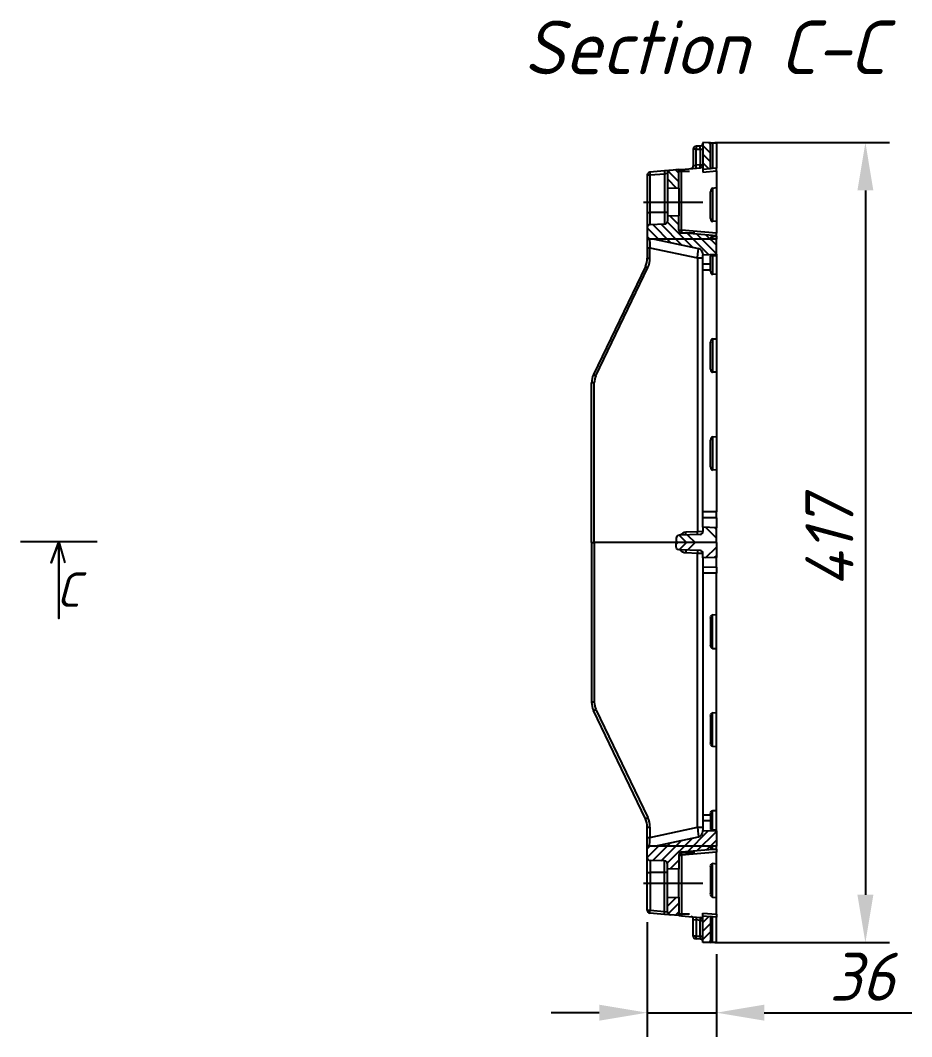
# Model space of a CAD drawing. Header units: millimetres. Extents: x 29006 to 29645, y 5570 to 5801.
# Drawn here: x 29565.2 to 29611.7, y 5715.3 to 5768.3 of the extents above; entities that cross this region are included whole.
import ezdxf

# ---------------------------------------------------------------- set-up
doc = ezdxf.new("R2010")
doc.units = ezdxf.units.MM
doc.styles.add('GOST-2.304_Type-B_italic', font='')
doc.styles.get('GOST-2.304_Type-B_italic').set_extended_font_data('GOST Common', italic=True)
doc.dimstyles.new('ISO-25', dxfattribs={"dimtxt": 2.5, "dimasz": 2.5, "dimexe": 1.25, "dimexo": 0.625, "dimtad": 1, "dimtoh": 1, "dimtxsty": 'GOST-2.304_Type-B_italic', "dimcen": 2.5, "dimadec": 0, "dimazin": 0, "dimtfac": 1, "dimtmove": 0, "dimatfit": 3, "dimfxl": 1, "dimarcsym": 0})

# ---------------------------------------------------------------- blocks, each defined once
blk = doc.blocks.new('*D22')
at = {"color": 0, "lineweight": -2, "transparency": 16777216}
for p, q in [((29601.421, 5761.887), (29610.513, 5761.887)), ((29609.263, 5759.387), (29609.263, 5722.687)), ((29601.421, 5720.187), (29610.513, 5720.187))]:
    blk.add_line(p, q, dxfattribs=at)
at = {"color": 0, "transparency": 16777216}
for points in [[(29608.846, 5759.387), (29609.679, 5759.387), (29609.263, 5761.887)], [(29608.846, 5722.687), (29609.679, 5722.687), (29609.263, 5720.187)]]:
    blk.add_solid(points, dxfattribs=at)
at = {"layer": 'Defpoints', "color": 0, "transparency": 16777216}
for p in [(29600.796, 5761.887), (29600.796, 5720.187), (29609.263, 5720.187)]:
    blk.add_point(p, dxfattribs=at)
at = {"color": 0, "transparency": 16777216, "insert": (29607.388, 5741.037), "char_height": 2.5, "attachment_point": 5, "rotation": 90, "style": 'GOST-2.304_Type-B_italic'}
blk.add_mtext('417', dxfattribs=at)
blk = doc.blocks.new('*D43')
at = {"color": 0, "lineweight": -2, "transparency": 16777216}
for p, q in [((29597.896, 5721.253), (29597.896, 5715.286)), ((29601.496, 5719.586), (29601.496, 5715.286)), ((29595.396, 5716.536), (29592.896, 5716.536)), ((29597.896, 5716.536), (29601.496, 5716.536)), ((29603.996, 5716.536), (29611.674, 5716.536))]:
    blk.add_line(p, q, dxfattribs=at)
at = {"color": 0, "transparency": 16777216}
for points in [[(29595.396, 5716.953), (29595.396, 5716.12), (29597.896, 5716.536)], [(29603.996, 5716.953), (29603.996, 5716.12), (29601.496, 5716.536)]]:
    blk.add_solid(points, dxfattribs=at)
at = {"layer": 'Defpoints', "color": 0, "transparency": 16777216}
for p in [(29597.896, 5721.878), (29601.496, 5720.211), (29601.496, 5716.536)]:
    blk.add_point(p, dxfattribs=at)
at = {"color": 0, "transparency": 16777216, "insert": (29609.085, 5718.411), "char_height": 2.5, "attachment_point": 5, "style": 'GOST-2.304_Type-B_italic'}
blk.add_mtext('36', dxfattribs=at)

msp = doc.modelspace()

# ---------------------------------------------------------------- linework, layer by layer
at = {"color": 0}
for p, q in [((29600.44, 5761.542), (29600.296, 5761.542)), ((29600.296, 5761.542), (29600.296, 5760.68)), ((29600.651, 5761.699), (29600.44, 5761.692)), ((29600.44, 5761.542), (29600.651, 5761.549)), ((29600.44, 5760.706), (29600.44, 5761.542)), ((29600.651, 5761.549), (29600.796, 5761.549)), ((29600.651, 5761.549), (29600.651, 5760.724)), ((29601.196, 5761.873), (29600.796, 5761.887)), ((29600.796, 5761.887), (29600.796, 5760.496)), ((29601.196, 5760.539), (29601.196, 5761.873)), ((29601.196, 5761.873), (29601.296, 5761.869)), ((29601.296, 5761.869), (29601.496, 5761.862)), ((29601.296, 5761.869), (29601.296, 5760.54)), ((29601.496, 5761.862), (29601.496, 5760.557)), ((29598.793, 5760.411), (29598.032, 5760.345)), ((29599.082, 5760.437), (29598.793, 5760.411)), ((29599.546, 5760.477), (29599.082, 5760.437)), ((29599.546, 5760.477), (29599.682, 5760.489)), ((29599.546, 5759.512), (29599.546, 5760.477)), ((29599.546, 5760.387), (29600.099, 5760.387)), ((29599.682, 5760.489), (29600.659, 5760.575)), ((29599.682, 5757.324), (29599.682, 5760.489)), ((29600.296, 5760.68), (29600.44, 5760.706)), ((29600.651, 5760.724), (29600.44, 5760.706)), ((29600.651, 5760.724), (29600.796, 5760.724)), ((29600.796, 5760.496), (29601.196, 5760.531)), ((29600.796, 5760.496), (29600.796, 5760.347)), ((29600.796, 5760.347), (29601.496, 5760.408)), ((29601.296, 5760.54), (29601.196, 5760.531)), ((29601.496, 5760.557), (29601.296, 5760.54)), ((29601.496, 5760.408), (29601.496, 5760.557)), ((29601.496, 5760.408), (29601.496, 5759.537)), ((29597.896, 5760.195), (29597.896, 5758.237)), ((29597.896, 5760.195), (29598.04, 5760.195)), ((29598.04, 5760.195), (29598.801, 5760.262)), ((29598.04, 5758.237), (29598.04, 5760.195)), ((29598.801, 5760.262), (29598.946, 5760.287)), ((29598.801, 5760.262), (29598.801, 5758.237)), ((29598.946, 5760.287), (29598.946, 5759.533)), ((29598.946, 5759.533), (29599.546, 5759.512)), ((29598.946, 5759.533), (29598.946, 5758.041)), ((29599.546, 5759.512), (29599.546, 5758.062)), ((29601.296, 5759.512), (29601.496, 5759.537)), ((29601.296, 5759.512), (29601.296, 5757.768)), ((29601.496, 5759.537), (29601.496, 5757.793)), ((29601.196, 5757.93), (29601.196, 5759.325)), ((29597.896, 5758.237), (29597.896, 5757.455)), ((29597.896, 5758.237), (29598.04, 5758.237)), ((29598.801, 5758.237), (29598.04, 5758.237)), ((29598.04, 5757.605), (29598.04, 5758.237)), ((29598.801, 5758.237), (29598.801, 5757.632)), ((29598.946, 5758.237), (29598.801, 5758.237)), ((29599.546, 5758.062), (29598.946, 5758.041)), ((29598.946, 5758.041), (29598.946, 5757.781)), ((29599.546, 5757.324), (29599.546, 5758.062)), ((29601.496, 5757.793), (29601.296, 5757.768)), ((29601.496, 5757.793), (29601.496, 5757.165)), ((29597.896, 5757.455), (29597.896, 5756.855)), ((29598.801, 5757.632), (29598.04, 5757.605)), ((29599.546, 5757.324), (29599.682, 5757.324)), ((29601.496, 5757.165), (29599.682, 5757.324)), ((29601.196, 5756.855), (29597.896, 5756.855)), ((29597.896, 5756.855), (29597.896, 5756.401)), ((29598.279, 5756.855), (29600.558, 5756.371)), ((29599.546, 5757.187), (29600.381, 5757.187)), ((29601.496, 5757.016), (29599.682, 5757.175)), ((29601.296, 5756.855), (29601.196, 5756.855)), ((29601.296, 5757.008), (29601.496, 5757.008)), ((29601.296, 5757.008), (29601.296, 5756.855)), ((29601.496, 5756.855), (29601.296, 5756.855)), ((29601.496, 5757.016), (29601.496, 5757.165)), ((29601.496, 5757.008), (29601.496, 5757.016)), ((29601.496, 5757.008), (29601.496, 5756.855)), ((29601.496, 5756.061), (29601.496, 5756.855)), ((29597.896, 5756.401), (29597.896, 5755.864)), ((29597.896, 5756.401), (29598.038, 5756.401)), ((29598.038, 5755.864), (29598.038, 5756.401)), ((29598.038, 5756.401), (29600.511, 5755.875)), ((29597.896, 5755.864), (29598.038, 5755.864)), ((29600.511, 5755.875), (29600.796, 5755.875)), ((29600.511, 5755.875), (29600.511, 5741.601)), ((29600.796, 5756.077), (29600.796, 5756.037)), ((29600.796, 5756.037), (29601.496, 5756.061)), ((29600.796, 5755.54), (29600.796, 5756.037)), ((29601.196, 5755.546), (29601.196, 5755.956)), ((29601.296, 5756.001), (29601.496, 5756.007)), ((29601.296, 5756.001), (29601.296, 5755.01)), ((29601.496, 5756.061), (29601.496, 5756.007)), ((29601.496, 5756.007), (29601.496, 5755.02)), ((29597.797, 5755.432), (29595.094, 5749.792)), ((29595.221, 5749.727), (29597.925, 5755.367)), ((29601.196, 5755.237), (29600.789, 5755.237)), ((29600.789, 5742.637), (29600.789, 5755.237)), ((29601.196, 5755.546), (29600.796, 5755.54)), ((29601.196, 5755.237), (29601.196, 5755.546)), ((29601.196, 5755.179), (29601.196, 5755.237)), ((29601.496, 5755.02), (29601.296, 5755.01)), ((29601.496, 5755.02), (29601.496, 5751.663)), ((29601.196, 5750.079), (29601.196, 5751.474)), ((29601.296, 5751.653), (29601.496, 5751.663)), ((29601.296, 5751.653), (29601.296, 5749.91)), ((29601.496, 5751.663), (29601.496, 5749.92)), ((29601.496, 5749.92), (29601.296, 5749.91)), ((29601.496, 5749.92), (29601.496, 5746.563)), ((29595.138, 5749.359), (29594.996, 5749.359)), ((29594.996, 5741.037), (29594.996, 5749.359)), ((29595.138, 5741.037), (29595.138, 5749.359)), ((29601.196, 5744.979), (29601.196, 5746.374)), ((29601.296, 5746.553), (29601.496, 5746.563)), ((29601.296, 5746.553), (29601.296, 5744.81)), ((29601.496, 5746.563), (29601.496, 5744.82)), ((29601.496, 5744.82), (29601.296, 5744.81)), ((29601.496, 5744.82), (29601.496, 5742.637)), ((29601.496, 5742.637), (29600.789, 5742.637)), ((29601.496, 5742.324), (29601.496, 5742.637)), ((29600.796, 5741.837), (29600.796, 5742.333)), ((29601.496, 5742.324), (29600.796, 5742.333)), ((29601.496, 5742.324), (29601.496, 5741.812)), ((29600.651, 5741.456), (29599.553, 5741.416)), ((29600.511, 5741.601), (29599.903, 5741.579)), ((29600.796, 5741.606), (29600.511, 5741.601)), ((29601.496, 5741.812), (29600.796, 5741.837)), ((29600.796, 5741.837), (29600.796, 5741.606)), ((29601.496, 5741.037), (29601.496, 5741.812)), ((29594.996, 5741.037), (29595.138, 5741.037)), ((29594.996, 5741.037), (29595.138, 5741.037)), ((29594.996, 5741.037), (29594.996, 5732.714)), ((29599.402, 5741.037), (29595.138, 5741.037)), ((29599.402, 5741.037), (29595.138, 5741.037)), ((29595.138, 5741.037), (29595.138, 5732.714)), ((29599.402, 5741.266), (29599.402, 5741.037)), ((29601.496, 5741.037), (29599.402, 5741.037)), ((29601.496, 5741.037), (29599.402, 5741.037)), ((29599.402, 5740.807), (29599.402, 5741.037)), ((29601.496, 5741.037), (29601.496, 5740.261)), ((29600.651, 5740.617), (29599.553, 5740.657)), ((29600.511, 5740.472), (29599.903, 5740.494)), ((29600.511, 5726.198), (29600.511, 5740.472)), ((29600.796, 5740.467), (29600.511, 5740.472)), ((29600.796, 5740.237), (29600.796, 5740.467)), ((29601.496, 5740.261), (29600.796, 5740.237)), ((29601.496, 5739.75), (29601.496, 5740.261)), ((29600.796, 5740.237), (29600.796, 5739.74)), ((29601.496, 5739.75), (29600.796, 5739.74)), ((29601.496, 5739.75), (29601.496, 5739.437)), ((29600.789, 5739.437), (29600.789, 5726.837)), ((29601.496, 5739.437), (29600.789, 5739.437)), ((29601.496, 5737.253), (29601.496, 5739.437)), ((29601.196, 5737.094), (29601.196, 5735.699)), ((29601.296, 5735.52), (29601.296, 5737.263)), ((29601.496, 5737.253), (29601.296, 5737.263)), ((29601.496, 5735.51), (29601.496, 5737.253)), ((29601.296, 5735.52), (29601.496, 5735.51)), ((29601.496, 5732.153), (29601.496, 5735.51)), ((29595.138, 5732.714), (29594.996, 5732.714)), ((29595.221, 5732.346), (29597.925, 5726.706)), ((29597.797, 5726.642), (29595.094, 5732.282)), ((29601.196, 5731.994), (29601.196, 5730.599)), ((29601.296, 5730.42), (29601.296, 5732.163)), ((29601.496, 5732.153), (29601.296, 5732.163)), ((29601.496, 5730.41), (29601.496, 5732.153)), ((29601.296, 5730.42), (29601.496, 5730.41)), ((29601.496, 5727.054), (29601.496, 5730.41)), ((29601.296, 5726.073), (29601.296, 5727.064)), ((29601.496, 5727.054), (29601.296, 5727.064)), ((29601.496, 5726.067), (29601.496, 5727.054)), ((29601.196, 5726.837), (29600.789, 5726.837)), ((29601.196, 5726.528), (29600.796, 5726.533)), ((29600.796, 5726.533), (29600.796, 5726.037)), ((29601.196, 5726.894), (29601.196, 5726.837)), ((29601.196, 5726.837), (29601.196, 5726.528)), ((29601.196, 5726.528), (29601.196, 5726.117)), ((29597.896, 5725.673), (29597.896, 5726.209)), ((29597.896, 5726.209), (29598.038, 5726.209)), ((29598.038, 5726.209), (29598.038, 5725.673)), ((29598.038, 5725.673), (29600.511, 5726.198)), ((29600.511, 5726.198), (29600.796, 5726.198)), ((29600.796, 5725.996), (29600.796, 5726.037)), ((29600.796, 5726.037), (29601.496, 5726.012)), ((29601.296, 5726.073), (29601.496, 5726.067)), ((29601.496, 5726.012), (29601.496, 5726.067)), ((29601.496, 5726.012), (29601.496, 5725.218)), ((29597.896, 5725.218), (29597.896, 5725.673)), ((29597.896, 5725.673), (29598.038, 5725.673)), ((29598.279, 5725.218), (29600.558, 5725.702)), ((29601.196, 5725.218), (29597.896, 5725.218)), ((29597.896, 5724.618), (29597.896, 5725.218)), ((29601.496, 5725.057), (29599.682, 5724.899)), ((29601.496, 5724.908), (29599.682, 5724.749)), ((29601.296, 5725.218), (29601.196, 5725.218)), ((29601.496, 5725.218), (29601.296, 5725.218)), ((29601.296, 5725.065), (29601.296, 5725.218)), ((29601.296, 5725.065), (29601.496, 5725.065)), ((29601.496, 5725.065), (29601.496, 5725.218)), ((29601.496, 5725.065), (29601.496, 5725.057)), ((29601.496, 5725.057), (29601.496, 5724.908)), ((29601.496, 5724.28), (29601.496, 5724.908)), ((29597.896, 5723.837), (29597.896, 5724.618)), ((29598.801, 5724.442), (29598.04, 5724.468)), ((29598.04, 5724.468), (29598.04, 5723.837)), ((29598.801, 5723.837), (29598.801, 5724.442)), ((29599.546, 5724.887), (29600.381, 5724.887)), ((29599.546, 5724.749), (29599.546, 5724.012)), ((29599.546, 5724.749), (29599.682, 5724.749)), ((29599.682, 5724.749), (29599.682, 5721.584)), ((29597.896, 5721.878), (29597.896, 5723.837)), ((29597.896, 5723.837), (29598.04, 5723.837)), ((29598.801, 5723.837), (29598.04, 5723.837)), ((29598.04, 5723.837), (29598.04, 5721.878)), ((29598.801, 5721.811), (29598.801, 5723.837)), ((29598.946, 5723.837), (29598.801, 5723.837)), ((29598.946, 5724.033), (29598.946, 5724.292)), ((29599.546, 5724.012), (29598.946, 5724.033)), ((29598.946, 5722.541), (29598.946, 5724.033)), ((29599.546, 5722.562), (29599.546, 5724.012)), ((29601.196, 5724.143), (29601.196, 5722.749)), ((29601.296, 5722.562), (29601.296, 5724.305)), ((29601.496, 5724.28), (29601.296, 5724.305)), ((29601.496, 5722.537), (29601.496, 5724.28)), ((29598.946, 5722.541), (29599.546, 5722.562)), ((29598.946, 5721.786), (29598.946, 5722.541)), ((29599.546, 5722.562), (29599.546, 5721.596)), ((29601.296, 5722.562), (29601.496, 5722.537)), ((29601.496, 5721.665), (29601.496, 5722.537)), ((29597.896, 5721.878), (29598.04, 5721.878)), ((29598.793, 5721.662), (29598.032, 5721.728)), ((29598.04, 5721.878), (29598.801, 5721.811)), ((29598.801, 5721.811), (29598.946, 5721.786)), ((29600.796, 5721.727), (29601.496, 5721.665)), ((29600.796, 5721.577), (29600.796, 5721.727)), ((29599.082, 5721.636), (29598.793, 5721.662)), ((29599.546, 5721.596), (29599.082, 5721.636)), ((29599.546, 5721.687), (29600.099, 5721.687)), ((29599.546, 5721.596), (29599.682, 5721.584)), ((29599.682, 5721.584), (29600.659, 5721.499)), ((29600.296, 5721.393), (29600.44, 5721.368)), ((29600.296, 5720.531), (29600.296, 5721.393)), ((29600.651, 5721.349), (29600.44, 5721.368)), ((29600.44, 5721.368), (29600.44, 5720.531)), ((29600.651, 5721.349), (29600.796, 5721.349)), ((29600.651, 5720.524), (29600.651, 5721.349)), ((29600.796, 5720.187), (29600.796, 5721.577)), ((29600.796, 5721.577), (29601.196, 5721.542)), ((29601.296, 5721.533), (29601.196, 5721.542)), ((29601.196, 5721.535), (29601.196, 5720.201)), ((29601.296, 5720.204), (29601.296, 5721.533)), ((29601.496, 5721.516), (29601.296, 5721.533)), ((29601.496, 5721.665), (29601.496, 5721.516)), ((29601.496, 5720.211), (29601.496, 5721.516)), ((29600.44, 5720.531), (29600.296, 5720.531)), ((29600.44, 5720.531), (29600.651, 5720.524)), ((29600.651, 5720.374), (29600.44, 5720.382)), ((29600.651, 5720.524), (29600.796, 5720.524)), ((29601.196, 5720.201), (29600.796, 5720.187)), ((29601.196, 5720.201), (29601.296, 5720.204)), ((29601.296, 5720.204), (29601.496, 5720.211))]:
    msp.add_line(p, q, dxfattribs=at)
at = {"color": 0, "linetype": 'Continuous'}
for p, q in [((29600.796, 5761.73), (29601.196, 5761.33)), ((29601.098, 5761.876), (29601.196, 5761.779)), ((29600.796, 5761.281), (29601.196, 5760.881)), ((29598.989, 5760.393), (29599.546, 5759.837)), ((29599.37, 5760.462), (29599.546, 5760.286)), ((29600.796, 5760.832), (29601.104, 5760.523)), ((29598.946, 5759.988), (29599.417, 5759.516)), ((29598.946, 5759.539), (29598.952, 5759.532)), ((29597.696, 5758.787), (29598.946, 5758.787)), ((29598.946, 5758.787), (29599.546, 5758.787)), ((29599.546, 5758.787), (29600.796, 5758.787)), ((29598.941, 5757.747), (29600.253, 5756.436)), ((29599.092, 5758.046), (29599.546, 5757.592)), ((29599.525, 5758.061), (29599.546, 5758.041)), ((29597.896, 5757.446), (29598.542, 5756.799)), ((29598.18, 5757.61), (29599.112, 5756.678)), ((29598.614, 5757.625), (29599.683, 5756.557)), ((29597.896, 5756.997), (29598.037, 5756.855)), ((29599.99, 5757.148), (29601.09, 5756.047)), ((29600.482, 5757.105), (29601.496, 5756.091)), ((29600.974, 5757.062), (29601.496, 5756.54)), ((29601.466, 5757.019), (29601.477, 5757.008)), ((29599.556, 5741.416), (29599.936, 5741.037)), ((29599.99, 5741.432), (29600.385, 5741.037)), ((29600.937, 5741.832), (29601.496, 5741.273)), ((29601.403, 5741.815), (29601.496, 5741.722)), ((29599.402, 5741.122), (29599.487, 5741.037)), ((29599.402, 5740.951), (29599.487, 5741.037)), ((29599.556, 5740.657), (29599.936, 5741.037)), ((29599.99, 5740.641), (29600.385, 5741.037)), ((29600.937, 5740.242), (29601.496, 5740.8)), ((29601.403, 5740.258), (29601.496, 5740.351)), ((29599.99, 5724.925), (29601.09, 5726.026)), ((29600.482, 5724.968), (29601.496, 5725.982)), ((29598.614, 5724.448), (29599.683, 5725.516)), ((29598.941, 5724.326), (29600.253, 5725.638)), ((29600.974, 5725.012), (29601.496, 5725.533)), ((29597.896, 5724.627), (29598.542, 5725.274)), ((29597.896, 5725.076), (29598.037, 5725.218)), ((29598.18, 5724.463), (29599.112, 5725.395)), ((29601.466, 5725.055), (29601.477, 5725.065)), ((29599.092, 5724.027), (29599.546, 5724.481)), ((29599.525, 5724.012), (29599.546, 5724.032)), ((29597.696, 5723.287), (29598.946, 5723.287)), ((29598.946, 5723.287), (29599.546, 5723.287)), ((29599.546, 5723.287), (29600.796, 5723.287)), ((29598.946, 5722.085), (29599.417, 5722.557)), ((29598.946, 5722.534), (29598.952, 5722.541)), ((29598.989, 5721.68), (29599.546, 5722.236)), ((29599.37, 5721.611), (29599.546, 5721.787)), ((29600.796, 5721.241), (29601.104, 5721.55)), ((29600.796, 5720.792), (29601.196, 5721.192)), ((29600.796, 5720.343), (29601.196, 5720.743)), ((29601.098, 5720.197), (29601.196, 5720.294))]:
    msp.add_line(p, q, dxfattribs=at)
at = {"color": 0, "flags": 128}
for points in [[(29601.196, 5755.956), (29601.196, 5755.959), (29601.196, 5755.962), (29601.197, 5755.965), (29601.199, 5755.968), (29601.201, 5755.97), (29601.203, 5755.973), (29601.206, 5755.976), (29601.209, 5755.978), (29601.212, 5755.981), (29601.216, 5755.983), (29601.22, 5755.985), (29601.225, 5755.987), (29601.229, 5755.989), (29601.234, 5755.991), (29601.24, 5755.993), (29601.245, 5755.994), (29601.251, 5755.995), (29601.257, 5755.997), (29601.263, 5755.998), (29601.27, 5755.999), (29601.276, 5755.999), (29601.283, 5756), (29601.289, 5756), (29601.296, 5756.001)], [(29600.789, 5755.237), (29600.79, 5755.249), (29600.79, 5755.261), (29600.79, 5755.274), (29600.79, 5755.287), (29600.79, 5755.299), (29600.79, 5755.312), (29600.791, 5755.325), (29600.791, 5755.338), (29600.791, 5755.35), (29600.791, 5755.363), (29600.792, 5755.376), (29600.792, 5755.389), (29600.793, 5755.402), (29600.793, 5755.415), (29600.793, 5755.428), (29600.794, 5755.44), (29600.794, 5755.453), (29600.794, 5755.466), (29600.795, 5755.479), (29600.795, 5755.491), (29600.795, 5755.504), (29600.795, 5755.516), (29600.795, 5755.528), (29600.796, 5755.54)], [(29600.796, 5742.333), (29600.795, 5742.345), (29600.795, 5742.357), (29600.795, 5742.37), (29600.795, 5742.382), (29600.795, 5742.395), (29600.794, 5742.407), (29600.794, 5742.42), (29600.794, 5742.433), (29600.793, 5742.446), (29600.793, 5742.458), (29600.793, 5742.471), (29600.792, 5742.484), (29600.792, 5742.497), (29600.791, 5742.51), (29600.791, 5742.523), (29600.791, 5742.536), (29600.791, 5742.548), (29600.79, 5742.561), (29600.79, 5742.574), (29600.79, 5742.587), (29600.79, 5742.599), (29600.79, 5742.612), (29600.79, 5742.624), (29600.789, 5742.637)], [(29600.796, 5739.74), (29600.795, 5739.728), (29600.795, 5739.716), (29600.795, 5739.704), (29600.795, 5739.691), (29600.795, 5739.679), (29600.794, 5739.666), (29600.794, 5739.653), (29600.794, 5739.64), (29600.793, 5739.628), (29600.793, 5739.615), (29600.793, 5739.602), (29600.792, 5739.589), (29600.792, 5739.576), (29600.791, 5739.563), (29600.791, 5739.55), (29600.791, 5739.538), (29600.791, 5739.525), (29600.79, 5739.512), (29600.79, 5739.499), (29600.79, 5739.487), (29600.79, 5739.474), (29600.79, 5739.461), (29600.79, 5739.449), (29600.789, 5739.437)], [(29600.789, 5726.837), (29600.79, 5726.824), (29600.79, 5726.812), (29600.79, 5726.799), (29600.79, 5726.787), (29600.79, 5726.774), (29600.79, 5726.761), (29600.791, 5726.748), (29600.791, 5726.736), (29600.791, 5726.723), (29600.791, 5726.71), (29600.792, 5726.697), (29600.792, 5726.684), (29600.793, 5726.671), (29600.793, 5726.658), (29600.793, 5726.646), (29600.794, 5726.633), (29600.794, 5726.62), (29600.794, 5726.607), (29600.795, 5726.595), (29600.795, 5726.582), (29600.795, 5726.57), (29600.795, 5726.557), (29600.795, 5726.545), (29600.796, 5726.533)], [(29601.196, 5726.117), (29601.196, 5726.115), (29601.196, 5726.112), (29601.197, 5726.109), (29601.199, 5726.106), (29601.201, 5726.103), (29601.203, 5726.1), (29601.206, 5726.097), (29601.209, 5726.095), (29601.212, 5726.092), (29601.216, 5726.09), (29601.22, 5726.088), (29601.225, 5726.086), (29601.229, 5726.084), (29601.234, 5726.082), (29601.24, 5726.081), (29601.245, 5726.079), (29601.251, 5726.078), (29601.257, 5726.077), (29601.263, 5726.075), (29601.27, 5726.075), (29601.276, 5726.074), (29601.283, 5726.073), (29601.289, 5726.073), (29601.296, 5726.073)]]:
    msp.add_lwpolyline(points, dxfattribs=at)
at = {"color": 0, "linetype": 'ByBlock'}
for points in [[(29569.23, 5741.075), (29565.23, 5741.075)], [(29569.23, 5741.075), (29567.23, 5741.075), (29567.23, 5737.075), (29567.23, 5741.075), (29566.844, 5739.985), (29567.23, 5741.075), (29567.555, 5739.985)]]:
    msp.add_lwpolyline(points, dxfattribs=at)
at = {"color": 0}
for centre, radius, start, end in [((29600.446, 5761.542), 0.15, 92, 180), ((29600.646, 5761.849), 0.15, 272, 0), ((29599.096, 5760.287), 0.15, 95, 180), ((29600.146, 5760.68), 0.15, 275, 0), ((29600.646, 5760.724), 0.15, 275, 0), ((29598.046, 5760.195), 0.15, 95, 180), ((29598.796, 5757.781), 0.15, 272, 0), ((29598.046, 5757.455), 0.15, 92, 180), ((29599.696, 5757.324), 0.15, 180, 265), ((29600.496, 5756.077), 0.3, 0, 78), ((29596.896, 5755.864), 1, 334.3898, 0), ((29596.888, 5755.864), 1.15, 334.3898, 0), ((29595.996, 5749.359), 1, 154.3898, 180), ((29595.988, 5749.359), 0.85, 154.3898, 180), ((29600.646, 5741.606), 0.15, 272.0862, 0), ((29600.646, 5740.467), 0.15, 0, 87.9138), ((29595.996, 5732.714), 1, 180, 205.6102), ((29595.988, 5732.714), 0.85, 180, 205.6102), ((29596.896, 5726.209), 1, 0, 25.6102), ((29596.888, 5726.209), 1.15, 0, 25.6102), ((29600.496, 5725.996), 0.3, 282, 0), ((29599.696, 5724.749), 0.15, 95, 180), ((29598.046, 5724.618), 0.15, 180, 268), ((29598.796, 5724.292), 0.15, 0, 88), ((29598.046, 5721.878), 0.15, 180, 265), ((29599.096, 5721.786), 0.15, 180, 265), ((29600.146, 5721.393), 0.15, 0, 85), ((29600.646, 5721.349), 0.15, 0, 85), ((29600.446, 5720.531), 0.15, 180, 268), ((29600.646, 5720.224), 0.15, 0, 88)]:
    msp.add_arc(centre, radius, start, end, dxfattribs=at)
for centre, major_axis, ratio, start_param, end_param in [((29600.446, 5761.542), (-0.005, 0.15), 0.034878, 0, 1.569578), ((29600.646, 5761.549), (-0.005, -0.15), 0.034709, 1.574441, 3.14402), ((29598.806, 5760.262), (-0.013, 0.149), 0.034767, 0, 1.567755), ((29600.435, 5760.706), (0.013, -0.149), 0.034767, 0, 1.567755), ((29600.646, 5760.724), (0.013, -0.149), 0.034767, 0, 1.567755), ((29601.296, 5760.539), (0, 0.174), 0.573576, 1.570796, 1.614776), ((29598.046, 5760.195), (-0.013, 0.149), 0.034767, 0, 1.567755), ((29601.296, 5759.337), (0.011, 0.175), 0.569235, 0.10601, 1.676807), ((29601.296, 5757.942), (0.011, 0.175), 0.569235, 1.676807, 3.247603), ((29599.696, 5757.324), (-0.013, -0.149), 0.086827, 4.719985, 6.283185), ((29598.046, 5756.394), (-0.031, 0.518), 0.014083, 0.469564, 1.556164), ((29601.296, 5756.834), (0, 0.174), 0.573576, 0, 1.446389), ((29600.496, 5755.873), (0.062, 0.498), 0.0301, 4.720567, 6.280624), ((29597.933, 5755.367), (-0.135, 0.065), 0.022352, 0, 1.524199), ((29601.296, 5755.184), (0.004, 0.174), 0.572878, 1.613376, 3.184172), ((29601.296, 5751.479), (0.004, 0.174), 0.572878, 0.042579, 1.613376), ((29595.229, 5749.727), (-0.135, 0.065), 0.022352, 0, 1.524199), ((29601.296, 5750.084), (0.004, 0.174), 0.572878, 1.613376, 3.184172), ((29601.296, 5746.379), (0.004, 0.174), 0.572878, 0.042579, 1.613376), ((29601.296, 5744.984), (0.004, 0.174), 0.572878, 1.613376, 3.184172), ((29599.558, 5741.266), (-0.156, -0.006), 0.958598, 4.712389, 6.248281), ((29599.913, 5741.279), (-0.308, -0.014), 0.973312, 4.702207, 5.748319), ((29599.895, 5741.579), (0.005, -0.15), 0.051621, 0, 1.568916), ((29600.503, 5741.601), (0.005, -0.15), 0.051621, 0, 1.568916)]:
    msp.add_ellipse(centre, major_axis=major_axis, ratio=ratio, start_param=start_param, end_param=end_param, dxfattribs=at)
at = {"color": 0, "extrusion": (0, 0, -1)}
for centre, major_axis, ratio, start_param, end_param in [((29599.558, 5740.807), (-0.156, 0.006), 0.958598, 4.712389, 6.248281), ((29599.913, 5740.794), (-0.308, 0.014), 0.973312, 4.702207, 5.748319), ((29599.895, 5740.494), (0.005, 0.15), 0.051621, 0, 1.568916), ((29600.503, 5740.472), (0.005, 0.15), 0.051621, 0, 1.568916), ((29601.296, 5737.089), (0.004, -0.174), 0.572878, 1.613376, 3.184172), ((29601.296, 5735.694), (0.004, -0.174), 0.572878, 0.042579, 1.613376), ((29595.229, 5732.346), (-0.135, -0.065), 0.022352, 0, 1.524199), ((29601.296, 5731.989), (0.004, -0.174), 0.572878, 1.613376, 3.184172), ((29601.296, 5730.594), (0.004, -0.174), 0.572878, 0.042579, 1.613376), ((29601.296, 5726.889), (0.004, -0.174), 0.572878, 1.613376, 3.184172), ((29597.933, 5726.706), (-0.135, -0.065), 0.022352, 0, 1.524199), ((29600.496, 5726.2), (0.062, -0.498), 0.0301, 4.720567, 6.280624), ((29598.046, 5725.68), (-0.031, -0.518), 0.014083, 0.469564, 1.556164), ((29599.696, 5724.749), (-0.013, 0.149), 0.086827, 4.719985, 6.283185), ((29601.296, 5725.24), (0, -0.174), 0.573576, 0, 1.446389), ((29601.296, 5724.131), (0.011, -0.175), 0.569235, 1.676807, 3.247603), ((29601.296, 5722.736), (0.011, -0.175), 0.569235, 0.10601, 1.676807), ((29598.046, 5721.878), (-0.013, -0.149), 0.034767, 0, 1.567755), ((29598.806, 5721.811), (-0.013, -0.149), 0.034767, 0, 1.567755), ((29600.435, 5721.368), (0.013, 0.149), 0.034767, 0, 1.567755), ((29600.646, 5721.349), (0.013, 0.149), 0.034767, 0, 1.567755), ((29601.296, 5721.535), (0, -0.174), 0.573576, 1.570796, 1.614776), ((29600.446, 5720.531), (-0.005, -0.15), 0.034878, 0, 1.569578), ((29600.646, 5720.524), (-0.005, 0.15), 0.034709, 1.574441, 3.14402)]:
    msp.add_ellipse(centre, major_axis=major_axis, ratio=ratio, start_param=start_param, end_param=end_param, dxfattribs=at)

# ---------------------------------------------------------------- texts
at = {"color": 0, "attachment_point": 1, "style": 'GOST-2.304_Type-B_italic'}
for s, insert, char_height in [('Section С-С', (29591.467, 5768.246), 2.8), (' C', (29566.005, 5739.485), 1.8)]:
    msp.add_mtext_dynamic_manual_height_columns(s, width=21060, gutter_width=12.5, heights=[0], dxfattribs=dict(at, insert=insert, char_height=char_height))

# ---------------------------------------------------------------- dimensions: what is measured, and where the dimension line sits
at = {"color": 0}
dim = msp.add_linear_dim(base=(29609.263, 5720.187), p1=(29600.796, 5761.887), p2=(29600.796, 5720.187), angle=90, text='417', dimstyle='ISO-25', dxfattribs=at)
dim.commit()
dim.dimension.update_dxf_attribs({"geometry": '*D22', "text_midpoint": (29607.388, 5741.037)})
dim = msp.add_linear_dim(base=(29601.496, 5716.536), p1=(29597.896, 5721.878), p2=(29601.496, 5720.211), text='36', dimstyle='ISO-25', dxfattribs=at)
dim.commit()
dim.dimension.update_dxf_attribs({"geometry": '*D43', "text_midpoint": (29609.085, 5718.411)})

doc.saveas('drawing.dxf')
